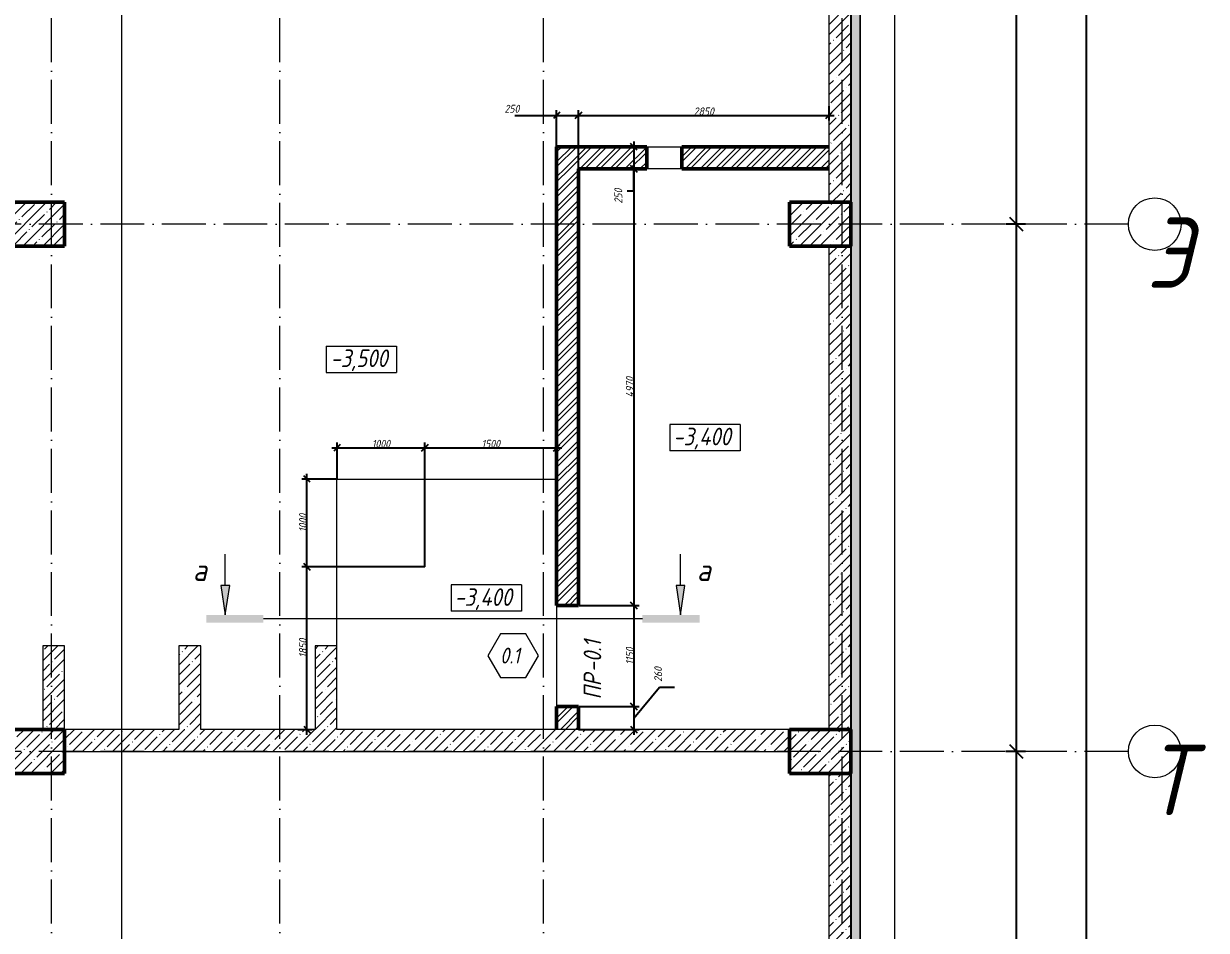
# Model space of a CAD drawing. Header units: millimetres. Extents: x -356862 to 418287, y 0 to 839748.
# Drawn here: x -336618 to -323156, y 489461 to 499779 of the extents above; entities that cross this region are included whole.
import ezdxf

# ---------------------------------------------------------------- set-up
doc = ezdxf.new("R2010")
doc.units = ezdxf.units.MM
doc.linetypes.add('200_ШТРИХ_ш1п0_6_', pattern=[160, 100, -60])
doc.linetypes.add('50_200_ШТРИХ_1Т_ш5_п1_п1_', pattern=[700, 500, -100, 0, -100])
for name, color, linetype, lineweight in [('A-____-____-DIMS', 7, 'Continuous', 9), ('A-____-NOTE-TEXT', 7, 'Continuous', 9), ('A-____-NOTE-TEXT-1', 7, 'Continuous', 5), ('A-DOOR-____-IDEN', 7, 'Continuous', 9), ('A-FLOR-____-OTLN', 7, 'Continuous', 9), ('A-GENM-____-IDEN', 7, 'Continuous', 9), ('A-WALL-____-MCUT', 7, 'Continuous', 13), ('A-WALL-____-MCUT-1', 7, 'Continuous', 9), ('A-WALL-____-MCUT-2', 7, 'Continuous', 50), ('A-WALL-____-MCUT-3', 7, 'Continuous', 9), ('A-WALL-____-PATT-1', 7, 'Continuous', 9), ('G-____-____-DIMS', 7, 'Continuous', 9), ('S-COLS-____-MCUT', 7, 'Continuous', 50), ('S-COLS-____-OTLN', 7, 'Continuous', 9), ('S-GRID-____-IDEN', 7, 'Continuous', 9), ('S-GRID-____-OTLN-1', 7, '50_200_ШТРИХ_1Т_ш5_п1_п1_', 9)]:
    doc.layers.add(name, color=color, linetype=linetype, lineweight=lineweight)
for name, color, linetype, lineweight, true_color in [('A-DETL-GENF-OTLN-4', 9, '200_ШТРИХ_ш1п0_6_', 9, 0x808080), ('A-DETL-GENF-OTLN-5', 7, 'Continuous', 5, 0xc0c0c0), ('A-WALL-____-OTLN-1', 7, 'Continuous', 9, 0x800000), ('A-WALL-____-PATT-2', 7, 'Continuous', 9, 0x787878), ('G-____-____-SYMB-1', 9, 'Continuous', 9, 0x808080)]:
    doc.layers.add(name, color=color, linetype=linetype, lineweight=lineweight, true_color=true_color)
doc.styles.add('ISOCPEUR_I', font='isocpeui.ttf', dxfattribs={"width": 0.9, "height": 2.5})
doc.styles.add('ISOCPEUR_I_2', font='isocpeui.ttf', dxfattribs={"width": 0.85, "height": 2.3})
doc.styles.add('ISOCPEUR_I_6', font='isocpeui.ttf', dxfattribs={"width": 0.85, "height": 3.5})
doc.styles.add('ISOCPEUR_I_7', font='isocpeui.ttf', dxfattribs={"width": 0.9, "height": 90})
doc.dimstyles.new('ISO-1_8_0_9К_СРЕДНИЙ_Кладочные', dxfattribs={"dimscale": 304.8, "dimtxt": 89.638306, "dimasz": 0.246063, "dimexe": 0.19685, "dimexo": 0, "dimgap": 0, "dimtad": 1, "dimdec": 3, "dimrnd": 0.001, "dimdsep": 46, "dimtxsty": 'ISOCPEUR_I_7', "dimblk1": 'OBLIQUE', "dimblk2": 'OBLIQUE', "dimsah": 1, "dimcen": 0.09, "dimdle": 0.19685, "dimazin": 0, "dimtfac": 1, "dimtdec": 4, "dimtix": 1, "dimtmove": 2, "dimatfit": 3, "dimfxl": 1, "dimtvp": 1, "dimtolj": 1, "dimtzin": 0, "dimarcsym": 2})
doc.dimstyles.new('ISO-1_8_0_9К_СРЕДНИЙ_Кладочные_2', dxfattribs={"dimscale": 304.8, "dimtxt": 89.638306, "dimasz": 0.246063, "dimexe": 0.19685, "dimexo": 0, "dimgap": 0, "dimtad": 1, "dimdec": 3, "dimrnd": 0.001, "dimdsep": 46, "dimtxsty": 'ISOCPEUR_I_7', "dimblk1": 'OBLIQUE', "dimblk2": 'OBLIQUE', "dimsah": 1, "dimcen": 0.09, "dimdle": 0.19685, "dimazin": 0, "dimtfac": 1, "dimtdec": 4, "dimtix": 1, "dimtmove": 1, "dimatfit": 3, "dimfxl": 1, "dimtvp": 1, "dimtolj": 1, "dimtzin": 0, "dimarcsym": 2})
doc.dimstyles.new('ISO-2_5_0_9К_БОЛЬШОЙ_ОСИ', dxfattribs={"dimscale": 304.8, "dimtxt": 248.995294, "dimasz": 0.492126, "dimexe": 0.393701, "dimexo": 0, "dimgap": 0, "dimtad": 1, "dimdec": 0, "dimzin": 0, "dimdsep": 46, "dimtxsty": 'ISOCPEUR_I', "dimblk1": 'OBLIQUE', "dimblk2": 'OBLIQUE', "dimsah": 1, "dimcen": 0.09, "dimdle": 0.393701, "dimazin": 0, "dimtfac": 1, "dimtdec": 4, "dimtix": 1, "dimtmove": 0, "dimatfit": 3, "dimfxl": 1, "dimtvp": 1, "dimtolj": 1, "dimtzin": 0, "dimarcsym": 2})
pattern_1 = [(45, (-350751.34, 459015.94), (-114.04925, 114.04925), []), (45, (-350637.3, 459015.94), (-114.04925, 114.04925), [201.612, -40.322, 3.353, -36.97])]
pattern_2 = [(45, (-350751.34, 459015.94), (-85.5366, 85.5366), []), (45, (-350694.32, 459015.94), (-85.5366, 85.5366), [])]

# ---------------------------------------------------------------- blocks, each defined once
blk = doc.blocks.new('BSC_Колонна _Прямоугольная - 500х700-25976089-АР1_Кладочный план подвала в осях 1-64_А-ГГ')
at = {"layer": 'S-COLS-____-OTLN'}
h = blk.add_hatch(dxfattribs=at)
h.set_pattern_fill('FP_7', color=256, style=0, pattern_type=2)
h.set_pattern_definition([(315, (-32481.04, 23200), (114.04925, 114.04925), []), (315, (-32481.04, 23085.95), (114.04925, 114.04925), [201.613, -40.323, 3.353, -36.97])])
h.paths.add_polyline_path([(-250, 350), (-250, -350), (250, -350), (250, 350)], flags=0)
at = {"layer": 'S-COLS-____-MCUT'}
for p, q in [((250, 350), (-250, 350)), ((-250, 350), (-250, -350)), ((250, -350), (250, 350)), ((-250, -350), (250, -350))]:
    blk.add_line(p, q, dxfattribs=at)
blk = doc.blocks.new('BSC_Колонна _Прямоугольная - 500х700-V2-АР1_Кладочный план подвала в осях 1-64_А-ГГ')
at = {"layer": 'S-COLS-____-OTLN'}
h = blk.add_hatch(dxfattribs=at)
h.set_pattern_fill('FP_9', color=256, style=0, pattern_type=2)
h.set_pattern_definition([(315, (-38481.04, 23200), (114.04925, 114.04925), []), (315, (-38481.04, 23085.95), (114.04925, 114.04925), [201.613, -40.323, 3.353, -36.97])])
h.paths.add_polyline_path([(-250, 350), (-250, -350), (250, -350), (250, 350)], flags=0)
at = {"layer": 'S-COLS-____-MCUT'}
for p, q in [((250, 350), (-250, 350)), ((-250, 350), (-250, -350)), ((250, -350), (250, 350)), ((-250, -350), (250, -350))]:
    blk.add_line(p, q, dxfattribs=at)
blk = doc.blocks.new('BSC_Колонна _Прямоугольная - 500х700-V3-АР1_Кладочный план подвала в осях 1-64_А-ГГ')
at = {"layer": 'S-COLS-____-OTLN'}
h = blk.add_hatch(dxfattribs=at)
h.set_pattern_fill('FP_10', color=256, style=0, pattern_type=2)
h.set_pattern_definition([(315, (-32481.04, 14250), (114.04925, 114.04925), []), (315, (-32481.04, 14135.95), (114.04925, 114.04925), [201.613, -40.323, 3.353, -36.97])])
h.paths.add_polyline_path([(-250, 350), (-250, -350), (250, -350), (250, 350)], flags=0)
at = {"layer": 'S-COLS-____-MCUT'}
for p, q in [((250, 350), (-250, 350)), ((-250, 350), (-250, -350)), ((250, -350), (250, 350)), ((-250, -350), (250, -350))]:
    blk.add_line(p, q, dxfattribs=at)
blk = doc.blocks.new('BSC_Колонна _Прямоугольная - 500х700-V118-АР1_Кладочный план подвала в осях 1-64_А-ГГ')
at = {"layer": 'S-COLS-____-OTLN'}
h = blk.add_hatch(dxfattribs=at)
h.set_pattern_fill('FP_133', color=256, style=0, pattern_type=2)
h.set_pattern_definition([(315, (-38481.04, 14250), (114.04925, 114.04925), []), (315, (-38481.04, 14135.95), (114.04925, 114.04925), [201.613, -40.323, 3.353, -36.97])])
h.paths.add_polyline_path([(-250, 125), (-250, -350), (250, -350), (250, 350), (-250, 350)], flags=0)
at = {"layer": 'S-COLS-____-MCUT'}
for p, q in [((250, 350), (-250, 350)), ((-250, 350), (-250, -350)), ((250, -350), (250, 350)), ((-250, -350), (250, -350))]:
    blk.add_line(p, q, dxfattribs=at)
blk = doc.blocks.new('DET_L_Имитация разреза_ISO2-5 - Низ-27490005-АР1_Кладочный план подвала в осях 1-64_А-ГГ')
at = {"layer": 'A-DETL-GENF-OTLN-5'}
blk.add_line((143, 0), (4457, 0), dxfattribs=at)
blk = doc.blocks.new('Ось сетки - Круг_Ø6_00__ISO-2_5_0_9K_-25732049-АР1_Кладочный план подвала в осях 1-64_А-ГГ')
at = {"layer": 'S-GRID-____-IDEN'}
blk.add_circle((0, 0), 3, dxfattribs=at)
blk = doc.blocks.new('_Oblique')
at = {"color": 0, "linetype": 'ByBlock', "lineweight": -2}
blk.add_line((-0.5, -0.5), (0.5, 0.5), dxfattribs=at)
blk = doc.blocks.new('*D8144')
at = {"layer": 'A-____-____-DIMS', "color": 0, "lineweight": -2, "transparency": 16777216}
for p, q in [((-325319, 503117), (-325319, 497377)), ((-325213, 502997), (-325439, 502997)), ((-325213, 497497), (-325439, 497497))]:
    blk.add_line(p, q, dxfattribs=at)
at = {"layer": 'Defpoints', "color": 0, "transparency": 16777216}
for p in [(-325213, 502997), (-325319, 497497), (-325213, 497497)]:
    blk.add_point(p, dxfattribs=at)
at = {"layer": 'A-____-____-DIMS', "color": 0, "lineweight": -2, "transparency": 16777216, "xscale": 150, "yscale": 150, "zscale": 150}
for p, rotation in [((-325319, 502997), 90), ((-325319, 497497), 270)]:
    blk.add_blockref('_Oblique', p, dxfattribs=dict(at, rotation=rotation))
at = {"layer": 'A-____-____-DIMS', "color": 0, "transparency": 16777216, "insert": (-325320, 500247), "char_height": 2.5, "width": 758.48, "attachment_point": 5, "rotation": 90, "style": 'ISOCPEUR_I'}
blk.add_mtext('\\A1;5500', dxfattribs=at)
blk = doc.blocks.new('*D8145')
at = {"layer": 'A-____-____-DIMS', "color": 0, "lineweight": -2, "transparency": 16777216}
for p, q in [((-325319, 497617), (-325319, 491377)), ((-325213, 497497), (-325439, 497497)), ((-325213, 491497), (-325439, 491497))]:
    blk.add_line(p, q, dxfattribs=at)
at = {"layer": 'Defpoints', "color": 0, "transparency": 16777216}
for p in [(-325213, 497497), (-325319, 491497), (-325213, 491497)]:
    blk.add_point(p, dxfattribs=at)
at = {"layer": 'A-____-____-DIMS', "color": 0, "lineweight": -2, "transparency": 16777216, "xscale": 150, "yscale": 150, "zscale": 150}
for p, rotation in [((-325319, 497497), 90), ((-325319, 491497), 270)]:
    blk.add_blockref('_Oblique', p, dxfattribs=dict(at, rotation=rotation))
at = {"layer": 'A-____-____-DIMS', "color": 0, "transparency": 16777216, "insert": (-325320, 494497), "char_height": 2.5, "width": 758.48, "attachment_point": 5, "rotation": 90, "style": 'ISOCPEUR_I'}
blk.add_mtext('\\A1;6000', dxfattribs=at)
blk = doc.blocks.new('*D8146')
at = {"layer": 'A-____-____-DIMS', "color": 0, "lineweight": -2, "transparency": 16777216}
for p, q in [((-325319, 491617), (-325319, 485377)), ((-325213, 491497), (-325439, 491497)), ((-325213, 485497), (-325439, 485497))]:
    blk.add_line(p, q, dxfattribs=at)
at = {"layer": 'Defpoints', "color": 0, "transparency": 16777216}
for p in [(-325213, 491497), (-325319, 485497), (-325213, 485497)]:
    blk.add_point(p, dxfattribs=at)
at = {"layer": 'A-____-____-DIMS', "color": 0, "lineweight": -2, "transparency": 16777216, "xscale": 150, "yscale": 150, "zscale": 150}
for p, rotation in [((-325319, 491497), 90), ((-325319, 485497), 270)]:
    blk.add_blockref('_Oblique', p, dxfattribs=dict(at, rotation=rotation))
at = {"layer": 'A-____-____-DIMS', "color": 0, "transparency": 16777216, "insert": (-325320, 488497), "char_height": 2.5, "width": 758.48, "attachment_point": 5, "rotation": 90, "style": 'ISOCPEUR_I'}
blk.add_mtext('\\A1;6000', dxfattribs=at)
blk = doc.blocks.new('*D8150')
at = {"layer": 'A-____-____-DIMS', "color": 0, "lineweight": -2, "transparency": 16777216}
for p, q in [((-324519, 473077), (-324519, 506767)), ((-324625, 506647), (-324399, 506647)), ((-324625, 473197), (-324399, 473197))]:
    blk.add_line(p, q, dxfattribs=at)
at = {"layer": 'Defpoints', "color": 0, "transparency": 16777216}
for p in [(-324625, 506647), (-324519, 506647), (-324625, 473197)]:
    blk.add_point(p, dxfattribs=at)
at = {"layer": 'A-____-____-DIMS', "color": 0, "lineweight": -2, "transparency": 16777216, "xscale": 150, "yscale": 150, "zscale": 150}
for p, rotation in [((-324519, 506647), 90), ((-324519, 473197), 270)]:
    blk.add_blockref('_Oblique', p, dxfattribs=dict(at, rotation=rotation))
at = {"layer": 'A-____-____-DIMS', "color": 0, "transparency": 16777216, "insert": (-324520, 489922), "char_height": 2.5, "width": 971.08, "attachment_point": 5, "rotation": 90, "style": 'ISOCPEUR_I'}
blk.add_mtext('\\A1;33450', dxfattribs=at)
blk = doc.blocks.new('Высотные отметки - 9_5х3_5_h_-17668430-АР1_Кладочный план подвала в осях 1-64_А-ГГ')
at = {"layer": 'G-____-____-DIMS'}
for p, q in [((-4, 3), (-4, 0)), ((4, 3), (-4, 3)), ((4, 3), (4, 0)), ((4, 0), (-4, 0))]:
    blk.add_line(p, q, dxfattribs=at)
blk = doc.blocks.new('*D8230')
at = {"layer": 'A-____-____-DIMS', "color": 0, "lineweight": -2, "transparency": 16777216}
for p, q in [((-333051, 494597), (-333051, 495013)), ((-332051, 493597), (-332051, 495013)), ((-333111, 494953), (-331991, 494953))]:
    blk.add_line(p, q, dxfattribs=at)
at = {"layer": 'Defpoints', "color": 0, "transparency": 16777216}
for p in [(-332051, 494953), (-333051, 494597), (-332051, 493597)]:
    blk.add_point(p, dxfattribs=at)
at = {"layer": 'A-____-____-DIMS', "color": 0, "lineweight": -2, "transparency": 16777216, "xscale": 75, "yscale": 75, "zscale": 75, "rotation": 180}
blk.add_blockref('_Oblique', (-333051, 494953), dxfattribs=at)
at = {"layer": 'A-____-____-DIMS', "color": 0, "lineweight": -2, "transparency": 16777216, "xscale": 75, "yscale": 75, "zscale": 75}
blk.add_blockref('_Oblique', (-332051, 494953), dxfattribs=at)
at = {"layer": 'A-____-____-DIMS', "color": 0, "transparency": 16777216, "insert": (-332551, 494998), "char_height": 90, "width": 504.73, "attachment_point": 5, "style": 'ISOCPEUR_I_7'}
blk.add_mtext('\\A1;1000', dxfattribs=at)
blk = doc.blocks.new('*D8231')
at = {"layer": 'A-____-____-DIMS', "color": 0, "lineweight": -2, "transparency": 16777216}
for p, q in [((-332051, 493597), (-332051, 495013)), ((-330551, 495059), (-330551, 494893)), ((-332111, 494953), (-330491, 494953))]:
    blk.add_line(p, q, dxfattribs=at)
at = {"layer": 'Defpoints', "color": 0, "transparency": 16777216}
for p in [(-330551, 495059), (-330551, 494953), (-332051, 493597)]:
    blk.add_point(p, dxfattribs=at)
at = {"layer": 'A-____-____-DIMS', "color": 0, "lineweight": -2, "transparency": 16777216, "xscale": 75, "yscale": 75, "zscale": 75, "rotation": 180}
blk.add_blockref('_Oblique', (-332051, 494953), dxfattribs=at)
at = {"layer": 'A-____-____-DIMS', "color": 0, "lineweight": -2, "transparency": 16777216, "xscale": 75, "yscale": 75, "zscale": 75}
blk.add_blockref('_Oblique', (-330551, 494953), dxfattribs=at)
at = {"layer": 'A-____-____-DIMS', "color": 0, "transparency": 16777216, "insert": (-331301, 494998), "char_height": 90, "width": 504.73, "attachment_point": 5, "style": 'ISOCPEUR_I_7'}
blk.add_mtext('\\A1;1500', dxfattribs=at)
blk = doc.blocks.new('*D8232')
at = {"layer": 'A-____-____-DIMS', "color": 0, "lineweight": -2, "transparency": 16777216}
for p, q in [((-332051, 493597), (-333453, 493597)), ((-333393, 491687), (-333393, 493657)), ((-333499, 491747), (-333333, 491747))]:
    blk.add_line(p, q, dxfattribs=at)
at = {"layer": 'Defpoints', "color": 0, "transparency": 16777216}
for p in [(-333393, 493597), (-332051, 493597), (-333499, 491747)]:
    blk.add_point(p, dxfattribs=at)
at = {"layer": 'A-____-____-DIMS', "color": 0, "lineweight": -2, "transparency": 16777216, "xscale": 75, "yscale": 75, "zscale": 75}
for p, rotation in [((-333393, 493597), 90), ((-333393, 491747), 270)]:
    blk.add_blockref('_Oblique', p, dxfattribs=dict(at, rotation=rotation))
at = {"layer": 'A-____-____-DIMS', "color": 0, "transparency": 16777216, "insert": (-333438, 492672), "char_height": 90, "width": 504.73, "attachment_point": 5, "rotation": 90, "style": 'ISOCPEUR_I_7'}
blk.add_mtext('\\A1;1850', dxfattribs=at)
blk = doc.blocks.new('*D8233')
at = {"layer": 'A-____-____-DIMS', "color": 0, "lineweight": -2, "transparency": 16777216}
for p, q in [((-333393, 493537), (-333393, 494657)), ((-333051, 494597), (-333453, 494597)), ((-332051, 493597), (-333453, 493597))]:
    blk.add_line(p, q, dxfattribs=at)
at = {"layer": 'Defpoints', "color": 0, "transparency": 16777216}
for p in [(-333393, 494597), (-333051, 494597), (-332051, 493597)]:
    blk.add_point(p, dxfattribs=at)
at = {"layer": 'A-____-____-DIMS', "color": 0, "lineweight": -2, "transparency": 16777216, "xscale": 75, "yscale": 75, "zscale": 75}
for p, rotation in [((-333393, 494597), 90), ((-333393, 493597), 270)]:
    blk.add_blockref('_Oblique', p, dxfattribs=dict(at, rotation=rotation))
at = {"layer": 'A-____-____-DIMS', "color": 0, "transparency": 16777216, "insert": (-333438, 494097), "char_height": 90, "width": 504.73, "attachment_point": 5, "rotation": 90, "style": 'ISOCPEUR_I_7'}
blk.add_mtext('\\A1;1000', dxfattribs=at)
blk = doc.blocks.new('Марка проема - марка проема-27336095-АР1_Кладочный план подвала в осях 1-64_А-ГГ')
at = {"layer": 'A-DOOR-____-IDEN'}
for p, q in [((-1.44, 0.16), (-2.88, -2.33)), ((1.44, 0.16), (-1.44, 0.16)), ((2.88, -2.33), (1.44, 0.16)), ((-2.88, -2.33), (-1.44, -4.82)), ((1.44, -4.82), (2.88, -2.33)), ((-1.44, -4.82), (1.44, -4.82))]:
    blk.add_line(p, q, dxfattribs=at)
blk = doc.blocks.new('*D8204')
at = {"layer": 'A-____-____-DIMS', "color": 0, "lineweight": -2, "transparency": 16777216}
for p, q in [((-330551, 498377), (-330551, 498795)), ((-330301, 498127), (-330301, 498795)), ((-331026, 498735), (-330551, 498735)), ((-330611, 498735), (-330241, 498735))]:
    blk.add_line(p, q, dxfattribs=at)
at = {"layer": 'Defpoints', "color": 0, "transparency": 16777216}
for p in [(-330301, 498735), (-330551, 498377), (-330301, 498127)]:
    blk.add_point(p, dxfattribs=at)
at = {"layer": 'A-____-____-DIMS', "color": 0, "lineweight": -2, "transparency": 16777216, "xscale": 75, "yscale": 75, "zscale": 75, "rotation": 180}
blk.add_blockref('_Oblique', (-330551, 498735), dxfattribs=at)
at = {"layer": 'A-____-____-DIMS', "color": 0, "lineweight": -2, "transparency": 16777216, "xscale": 75, "yscale": 75, "zscale": 75}
blk.add_blockref('_Oblique', (-330301, 498735), dxfattribs=at)
at = {"layer": 'A-____-____-DIMS', "color": 0, "transparency": 16777216, "insert": (-331145, 498855), "char_height": 90, "width": 409.58, "attachment_point": 1, "line_spacing_factor": 1.149209, "style": 'ISOCPEUR_I_7'}
blk.add_mtext('\\A1;250', dxfattribs=at)
blk = doc.blocks.new('*D8205')
at = {"layer": 'A-____-____-DIMS', "color": 0, "lineweight": -2, "transparency": 16777216}
for p, q in [((-330301, 498127), (-330301, 498795)), ((-327451, 498841), (-327451, 498675)), ((-330361, 498735), (-327391, 498735))]:
    blk.add_line(p, q, dxfattribs=at)
at = {"layer": 'Defpoints', "color": 0, "transparency": 16777216}
for p in [(-327451, 498841), (-327451, 498735), (-330301, 498127)]:
    blk.add_point(p, dxfattribs=at)
at = {"layer": 'A-____-____-DIMS', "color": 0, "lineweight": -2, "transparency": 16777216, "xscale": 75, "yscale": 75, "zscale": 75, "rotation": 180}
blk.add_blockref('_Oblique', (-330301, 498735), dxfattribs=at)
at = {"layer": 'A-____-____-DIMS', "color": 0, "lineweight": -2, "transparency": 16777216, "xscale": 75, "yscale": 75, "zscale": 75}
blk.add_blockref('_Oblique', (-327451, 498735), dxfattribs=at)
at = {"layer": 'A-____-____-DIMS', "color": 0, "transparency": 16777216, "insert": (-328876, 498780), "char_height": 90, "width": 546.1, "attachment_point": 5, "style": 'ISOCPEUR_I_7'}
blk.add_mtext('\\A1;2850', dxfattribs=at)
blk = doc.blocks.new('*D8206')
at = {"layer": 'A-____-____-DIMS', "color": 0, "lineweight": -2, "transparency": 16777216}
for p, q in [((-329673, 498437), (-329673, 498067)), ((-329566, 498377), (-329733, 498377)), ((-329566, 498127), (-329733, 498127)), ((-329673, 497877), (-329673, 498127)), ((-329748, 497877), (-329673, 497877))]:
    blk.add_line(p, q, dxfattribs=at)
at = {"layer": 'Defpoints', "color": 0, "transparency": 16777216}
for p in [(-329566, 498377), (-329673, 498127), (-329566, 498127)]:
    blk.add_point(p, dxfattribs=at)
at = {"layer": 'A-____-____-DIMS', "color": 0, "lineweight": -2, "transparency": 16777216, "xscale": 75, "yscale": 75, "zscale": 75}
for p, rotation in [((-329673, 498377), 90), ((-329673, 498127), 270)]:
    blk.add_blockref('_Oblique', p, dxfattribs=dict(at, rotation=rotation))
at = {"layer": 'A-____-____-DIMS', "color": 0, "transparency": 16777216, "insert": (-329894, 497732), "char_height": 90, "width": 409.58, "attachment_point": 1, "rotation": 90, "line_spacing_factor": 1.149209, "style": 'ISOCPEUR_I_7'}
blk.add_mtext('\\A1;250', dxfattribs=at)
blk = doc.blocks.new('*D8207')
at = {"layer": 'A-____-____-DIMS', "color": 0, "lineweight": -2, "transparency": 16777216}
for p, q in [((-329566, 498127), (-329733, 498127)), ((-329673, 498187), (-329673, 493097)), ((-330293, 493157), (-329613, 493157))]:
    blk.add_line(p, q, dxfattribs=at)
at = {"layer": 'Defpoints', "color": 0, "transparency": 16777216}
for p in [(-329566, 498127), (-330293, 493157), (-329673, 493157)]:
    blk.add_point(p, dxfattribs=at)
at = {"layer": 'A-____-____-DIMS', "color": 0, "lineweight": -2, "transparency": 16777216, "xscale": 75, "yscale": 75, "zscale": 75}
for p, rotation in [((-329673, 498127), 90), ((-329673, 493157), 270)]:
    blk.add_blockref('_Oblique', p, dxfattribs=dict(at, rotation=rotation))
at = {"layer": 'A-____-____-DIMS', "color": 0, "transparency": 16777216, "insert": (-329718, 495642), "char_height": 90, "width": 562.65, "attachment_point": 5, "rotation": 90, "style": 'ISOCPEUR_I_7'}
blk.add_mtext('\\A1;4970', dxfattribs=at)
blk = doc.blocks.new('*D8208')
at = {"layer": 'A-____-____-DIMS', "color": 0, "lineweight": -2, "transparency": 16777216}
for p, q in [((-330293, 493157), (-329613, 493157)), ((-329673, 493217), (-329673, 491947)), ((-330295, 492007), (-329613, 492007))]:
    blk.add_line(p, q, dxfattribs=at)
at = {"layer": 'Defpoints', "color": 0, "transparency": 16777216}
for p in [(-330293, 493157), (-330295, 492007), (-329673, 492007)]:
    blk.add_point(p, dxfattribs=at)
at = {"layer": 'A-____-____-DIMS', "color": 0, "lineweight": -2, "transparency": 16777216, "xscale": 75, "yscale": 75, "zscale": 75}
for p, rotation in [((-329673, 493157), 90), ((-329673, 492007), 270)]:
    blk.add_blockref('_Oblique', p, dxfattribs=dict(at, rotation=rotation))
at = {"layer": 'A-____-____-DIMS', "color": 0, "transparency": 16777216, "insert": (-329718, 492582), "char_height": 90, "width": 463.36, "attachment_point": 5, "rotation": 90, "style": 'ISOCPEUR_I_7'}
blk.add_mtext('\\A1;1150', dxfattribs=at)
blk = doc.blocks.new('*D8209')
at = {"layer": 'A-____-____-DIMS', "color": 0, "lineweight": -2, "transparency": 16777216}
for p, q in [((-329673, 491877), (-329380, 492228)), ((-329380, 492228), (-329208, 492228)), ((-329673, 492067), (-329673, 491687)), ((-330295, 492007), (-329613, 492007)), ((-330301, 491747), (-329613, 491747))]:
    blk.add_line(p, q, dxfattribs=at)
at = {"layer": 'Defpoints', "color": 0, "transparency": 16777216}
for p in [(-330295, 492007), (-330301, 491747), (-329673, 491747)]:
    blk.add_point(p, dxfattribs=at)
at = {"layer": 'A-____-____-DIMS', "color": 0, "lineweight": -2, "transparency": 16777216, "xscale": 75, "yscale": 75, "zscale": 75}
for p, rotation in [((-329673, 492007), 90), ((-329673, 491747), 270)]:
    blk.add_blockref('_Oblique', p, dxfattribs=dict(at, rotation=rotation))
at = {"layer": 'A-____-____-DIMS', "color": 0, "transparency": 16777216, "insert": (-329440, 492288), "char_height": 90, "width": 409.58, "attachment_point": 1, "rotation": 90, "line_spacing_factor": 1.149209, "style": 'ISOCPEUR_I_7'}
blk.add_mtext('\\A1;260', dxfattribs=at)

msp = doc.modelspace()

# ---------------------------------------------------------------- hatches: boundary and pattern name
at = {"layer": 'A-____-NOTE-TEXT-1'}
for points in [[(-334322.4015, 493050.3512), (-334272.4015, 493383.9927), (-334372.4015, 493383.9927)], [(-329140.285, 493050.3512), (-329090.285, 493383.9927), (-329190.285, 493383.9927)], [(-334372.4015, 492963.6147), (-333888.2496, 492963.6147), (-333888.2496, 493050.3512), (-334538.2496, 493050.3512), (-334538.2496, 492963.6147)], [(-329190.285, 492963.6147), (-328924.4369, 492963.6147), (-328924.4369, 493050.3512), (-329574.4369, 493050.3512), (-329574.4369, 492963.6147), (-329556.6723, 492963.6147)]]:
    msp.add_hatch(color=256, dxfattribs=at).paths.add_polyline_path(points, flags=0)
at = {"layer": 'A-WALL-____-PATT-1'}
h = msp.add_hatch(dxfattribs=at)
h.set_pattern_fill('FP_91', color=256, style=0, pattern_type=2)
h.set_pattern_definition([(0, (-350751.34, 459015.94), (120.968, 69.841), [80.645, -161.29]), (120, (-350751.34, 459015.94), (-120.96808, 69.84086), [80.645, -161.29]), (60, (-350751.34, 459015.94), (-8e-05, 139.68186), [0, -161.29, 80.645, 0])])
h.paths.add_polyline_path([(-327199.3432, 468598.983), (-327099.3432, 468598.983), (-327099.3432, 506848.983), (-327199.3432, 506848.983), (-327199.3432, 468606.983), (-327201.3432, 468606.983), (-327201.3432, 468598.983)], flags=0)
h = msp.add_hatch(dxfattribs=at)
h.set_pattern_fill('FP_1', color=256, style=0, pattern_type=2)
h.set_pattern_definition(pattern_1)
h.paths.add_polyline_path([(-327201.3432, 497746.983), (-327201.3432, 502596.983), (-327451.3432, 502596.983), (-327451.3432, 497746.983)], flags=0)
h = msp.add_hatch(dxfattribs=at)
h.set_pattern_fill('FP_1', color=256, style=0, pattern_type=2)
h.set_pattern_definition(pattern_1)
h.paths.add_polyline_path([(-327201.3432, 491746.983), (-327201.3432, 497246.983), (-327451.3432, 497246.983), (-327451.3432, 491746.983)], flags=0)
h = msp.add_hatch(dxfattribs=at)
h.set_pattern_fill('FP_1', color=256, style=0, pattern_type=2)
h.set_pattern_definition(pattern_1)
h.paths.add_polyline_path([(-336151.3432, 491746.983), (-336151.3432, 492696.983), (-336401.3432, 492696.983), (-336401.3432, 491746.983)], flags=0)
h = msp.add_hatch(dxfattribs=at)
h.set_pattern_fill('FP_1', color=256, style=0, pattern_type=2)
h.set_pattern_definition(pattern_1)
h.paths.add_polyline_path([(-334601.3432, 491746.983), (-334601.3432, 492696.983), (-334851.3432, 492696.983), (-334851.3432, 491746.983)], flags=0)
h = msp.add_hatch(dxfattribs=at)
h.set_pattern_fill('FP_1', color=256, style=0, pattern_type=2)
h.set_pattern_definition(pattern_1)
h.paths.add_polyline_path([(-333051.3432, 491746.983), (-333051.3432, 492696.983), (-333301.3432, 492696.983), (-333301.3432, 491746.983)], flags=0)
h = msp.add_hatch(dxfattribs=at)
h.set_pattern_fill('FP_1', color=256, style=0, pattern_type=2)
h.set_pattern_definition(pattern_1)
h.paths.add_polyline_path([(-327901.3432, 491496.983), (-327901.3432, 491746.983), (-336151.3432, 491746.983), (-336151.3432, 491496.983), (-329556.6723, 491496.983)], flags=0)
h = msp.add_hatch(dxfattribs=at)
h.set_pattern_fill('FP_1', color=256, style=0, pattern_type=2)
h.set_pattern_definition(pattern_1)
h.paths.add_polyline_path([(-327201.3432, 485746.983), (-327201.3432, 491246.983), (-327451.3432, 491246.983), (-327451.3432, 485746.983)], flags=0)
at = {"layer": 'A-WALL-____-PATT-2'}
h = msp.add_hatch(dxfattribs=at)
h.set_pattern_fill('FP_5', color=256, style=0, pattern_type=2)
h.set_pattern_definition(pattern_2)
h.paths.add_polyline_path([(-329526.3432, 498126.983), (-329526.3432, 498376.983), (-330551.3432, 498376.983), (-330551.3432, 498126.983), (-329556.6723, 498126.983)], flags=0)
h.paths.add_polyline_path([(-329126.3432, 498126.983), (-327451.3432, 498126.983), (-327451.3432, 498376.983), (-329126.3432, 498376.983)], flags=0)
h = msp.add_hatch(dxfattribs=at)
h.set_pattern_fill('FP_5', color=256, style=0, pattern_type=2)
h.set_pattern_definition(pattern_2)
h.paths.add_polyline_path([(-330551.3432, 491746.983), (-330301.3432, 491746.983), (-330301.3432, 492006.983), (-330551.3432, 492006.983)], flags=0)
h.paths.add_polyline_path([(-330301.3432, 493156.983), (-330301.3432, 498126.983), (-330551.3432, 498126.983), (-330551.3432, 493156.983)], flags=0)

# ---------------------------------------------------------------- linework, layer by layer
at = {"layer": 'A-____-NOTE-TEXT'}
for p, q in [((-334322.4015, 493383.9927), (-334322.4015, 493740.2427)), ((-329140.285, 493383.9927), (-329140.285, 493740.2427)), ((-334272.4015, 493383.9927), (-334372.4015, 493383.9927)), ((-334372.4015, 493383.9927), (-334322.4015, 493050.3512)), ((-334322.4015, 493050.3512), (-334272.4015, 493383.9927)), ((-329190.285, 493383.9927), (-329140.285, 493050.3512)), ((-329090.285, 493383.9927), (-329190.285, 493383.9927)), ((-329140.285, 493050.3512), (-329090.285, 493383.9927))]:
    msp.add_line(p, q, dxfattribs=at)
at = {"layer": 'A-FLOR-____-OTLN'}
for p, q in [((-326701.3432, 468606.9215), (-326701.3432, 504368.6147)), ((-333051.3432, 492696.983), (-333051.3432, 494596.983)), ((-333051.3432, 494596.983), (-330551.3432, 494596.983)), ((-330551.3432, 493156.983), (-330551.3432, 492006.983)), ((-330551.3432, 493156.983), (-330551.3432, 492006.983))]:
    msp.add_line(p, q, dxfattribs=at)
at = {"layer": 'A-WALL-____-MCUT'}
for p, q in [((-327099.3432, 506848.983), (-327099.3432, 468598.983)), ((-327091.3432, 468606.983), (-327091.3432, 506856.983))]:
    msp.add_line(p, q, dxfattribs=at)
at = {"layer": 'A-WALL-____-MCUT-1'}
for p, q in [((-327451.3432, 502596.983), (-327451.3432, 497746.983)), ((-327201.3432, 497746.983), (-327201.3432, 502596.983)), ((-327451.3432, 497246.983), (-327451.3432, 491746.983)), ((-327201.3432, 491746.983), (-327201.3432, 497246.983)), ((-336151.3432, 492696.983), (-336401.3432, 492696.983)), ((-336401.3432, 492696.983), (-336401.3432, 491746.983)), ((-336151.3432, 491746.983), (-336151.3432, 492696.983)), ((-334601.3432, 492696.983), (-334851.3432, 492696.983)), ((-334851.3432, 492696.983), (-334851.3432, 491746.983)), ((-334601.3432, 491746.983), (-334601.3432, 492696.983)), ((-333051.3432, 492696.983), (-333301.3432, 492696.983)), ((-333301.3432, 492696.983), (-333301.3432, 491746.983)), ((-333051.3432, 491746.983), (-333051.3432, 492696.983)), ((-334851.3432, 491746.983), (-336151.3432, 491746.983)), ((-333301.3432, 491746.983), (-334601.3432, 491746.983)), ((-327901.3432, 491746.983), (-333051.3432, 491746.983)), ((-336151.3432, 491496.983), (-327901.3432, 491496.983)), ((-327451.3432, 491246.983), (-327451.3432, 485746.983)), ((-327201.3432, 485746.983), (-327201.3432, 491246.983))]:
    msp.add_line(p, q, dxfattribs=at)
at = {"layer": 'A-WALL-____-MCUT-2'}
for p, q in [((-329526.3432, 498376.983), (-330551.3432, 498376.983)), ((-330551.3432, 498376.983), (-330551.3432, 493156.983)), ((-329526.3432, 498126.983), (-329526.3432, 498376.983)), ((-327451.3432, 498376.983), (-329126.3432, 498376.983)), ((-329126.3432, 498376.983), (-329126.3432, 498126.983)), ((-330301.3432, 498126.983), (-329526.3432, 498126.983)), ((-330301.3432, 493156.983), (-330301.3432, 498126.983)), ((-329126.3432, 498126.983), (-327451.3432, 498126.983)), ((-330551.3432, 493156.983), (-330301.3432, 493156.983)), ((-330301.3432, 492006.983), (-330551.3432, 492006.983)), ((-330551.3432, 492006.983), (-330551.3432, 491746.983)), ((-330301.3432, 491746.983), (-330301.3432, 492006.983))]:
    msp.add_line(p, q, dxfattribs=at)
at = {"layer": 'A-WALL-____-MCUT-3'}
msp.add_line((-327199.3432, 506748.983), (-327199.3432, 468496.983), dxfattribs=at)
at = {"layer": 'A-WALL-____-OTLN-1'}
for p, q in [((-329526.3432, 498376.983), (-329126.3432, 498376.983)), ((-329126.3432, 498126.983), (-329526.3432, 498126.983))]:
    msp.add_line(p, q, dxfattribs=at)
at = {"layer": 'G-____-____-DIMS'}
for p, q in [((-332992.7941, 495809.9721), (-332773.7899, 495809.9721)), ((-328771.4979, 494919.1589), (-328861.5104, 494919.1589))]:
    msp.add_line(p, q, dxfattribs=at)
at = {"layer": 'G-____-____-SYMB-1'}
msp.add_line((-335505.0722, 509168.7729), (-335505.0722, 454093.4023), dxfattribs=at)
at = {"layer": 'S-GRID-____-OTLN-1'}
for p, q in [((-336301.3432, 454533.3346), (-336301.3432, 508896.9006)), ((-333701.3432, 454533.3346), (-333701.3432, 508896.9006)), ((-330701.3432, 454533.3346), (-330701.3432, 508896.9006)), ((-327301.3432, 454533.3346), (-327301.3432, 508896.9006)), ((-324043.6041, 497496.983), (-355420.1134, 497496.983)), ((-324043.6041, 491496.983), (-355420.1134, 491496.983))]:
    msp.add_line(p, q, dxfattribs=at)

# ---------------------------------------------------------------- block references
at = {"layer": 'A-DETL-GENF-OTLN-4', "rotation": 180}
msp.add_blockref('DET_L_Имитация разреза_ISO2-5 - Низ-27490005-АР1_Кладочный план подвала в осях 1-64_А-ГГ', (-329431.3432, 493006.983), dxfattribs=at)
at = {"layer": 'A-DOOR-____-IDEN', "xscale": 99.99999999999993, "yscale": 99.99999999999993, "zscale": 99.99999999999993}
msp.add_blockref('Марка проема - марка проема-27336095-АР1_Кладочный план подвала в осях 1-64_А-ГГ', (-331047.0016, 492818.6518), dxfattribs=at)
at = {"layer": 'G-____-____-DIMS', "extrusion": (0, 0, -1), "xscale": 99.99999999999993, "yscale": 99.99999999999993, "zscale": 99.99999999999993}
msp.add_blockref('Высотные отметки - 9_5х3_5_h_-17668430-АР1_Кладочный план подвала в осях 1-64_А-ГГ', (332773.7899, 495809.9721), dxfattribs=at)
at = {"layer": 'G-____-____-DIMS', "xscale": 99.99999999999993, "yscale": 99.99999999999993, "zscale": 99.99999999999993}
for p in [(-328861.5104, 494919.1589), (-331352.6604, 493091.9793)]:
    msp.add_blockref('Высотные отметки - 9_5х3_5_h_-17668430-АР1_Кладочный план подвала в осях 1-64_А-ГГ', p, dxfattribs=at)
at = {"layer": 'S-COLS-____-OTLN', "rotation": 89.9999999999999}
for name, p in [('BSC_Колонна _Прямоугольная - 500х700-V118-АР1_Кладочный план подвала в осях 1-64_А-ГГ', (-336501.3432, 497496.983)), ('BSC_Колонна _Прямоугольная - 500х700-V2-АР1_Кладочный план подвала в осях 1-64_А-ГГ', (-327551.3432, 497496.983)), ('BSC_Колонна _Прямоугольная - 500х700-V3-АР1_Кладочный план подвала в осях 1-64_А-ГГ', (-336501.3432, 491496.983)), ('BSC_Колонна _Прямоугольная - 500х700-25976089-АР1_Кладочный план подвала в осях 1-64_А-ГГ', (-327551.3432, 491496.983))]:
    msp.add_blockref(name, p, dxfattribs=at)
at = {"layer": 'S-GRID-____-IDEN', "xscale": 99.99999999999993, "yscale": 99.99999999999993, "zscale": 99.99999999999993}
for p, rotation in [((-323743.6041, 497496.983), 89.99999999999982), ((-323743.6041, 491496.983), 89.9999999999998)]:
    msp.add_blockref('Ось сетки - Круг_Ø6_00__ISO-2_5_0_9K_-25732049-АР1_Кладочный план подвала в осях 1-64_А-ГГ', p, dxfattribs=dict(at, rotation=rotation))

# ---------------------------------------------------------------- texts
at = {"layer": 'A-____-NOTE-TEXT', "char_height": 250, "width": 223.670813, "attachment_point": 1, "style": 'ISOCPEUR_I'}
for insert in [(-334691.61, 493686.7806), (-328955.5765, 493686.7806)]:
    msp.add_mtext('\\fISOCPEUR|b0|i1|c204|p34|;\\W.9;а', dxfattribs=dict(at, insert=insert))
at = {"layer": 'A-DOOR-____-IDEN', "insert": (-331194.7907, 492677.4713), "char_height": 180, "width": 310.253062, "attachment_point": 1, "style": 'ISOCPEUR_I_6'}
msp.add_mtext('0.1', dxfattribs=at)
at = {"layer": 'A-GENM-____-IDEN', "char_height": 200, "attachment_point": 1, "rotation": 90, "style": 'ISOCPEUR_I_2'}
for s, insert, width in [('-0.1', (-330243.4333, 492398.0065), 505.063125), ('ПР', (-330243.4333, 492088.444), 375.18975)]:
    msp.add_mtext(s, dxfattribs=dict(at, insert=insert, width=width))
at = {"layer": 'G-____-____-DIMS', "char_height": 200, "attachment_point": 1, "line_spacing_factor": 1.149209, "style": 'ISOCPEUR_I_2'}
for s, insert, width in [('-3,500', (-333124.3636, 496071.2633), 841.377075), ('-3,400', (-329222.0437, 495180.45), 865.279833), ('-3,400', (-331713.1937, 493353.2704), 865.279833)]:
    msp.add_mtext(s, dxfattribs=dict(at, insert=insert, width=width))
at = {"layer": 'S-GRID-____-IDEN', "char_height": 800, "width": 223.670812, "attachment_point": 1, "style": 'ISOCPEUR_I'}
for s, insert in [('\\fISOCPEUR|b0|i1|c204|p34|;\\W.9;Э', (-323836.4246, 497573.0588)), ('\\fISOCPEUR|b0|i1|c204|p34|;\\W.9;Т', (-323836.4246, 491573.0588))]:
    msp.add_mtext(s, dxfattribs=dict(at, insert=insert))

# ---------------------------------------------------------------- dimensions: what is measured, and where the dimension line sits
at = {"layer": 'A-____-____-DIMS'}
for base, p1, p2, dimstyle, override, picture, middle in [((-324518.8099, 506646.983), (-324624.876, 473196.983), (-324624.876, 506646.983), 'ISO-2_5_0_9К_БОЛЬШОЙ_ОСИ', {"dimtxt": 400, "dimpost": '<>', "dimfxl": 33450}, '*D8150', (-324520.0599, 489921.983)), ((-325318.8099, 497496.983), (-325212.7439, 502996.983), (-325212.7439, 497496.983), 'ISO-2_5_0_9К_БОЛЬШОЙ_ОСИ', {"dimtxt": 400, "dimpost": '<>', "dimfxl": 5500}, '*D8144', (-325320.0599, 500246.983)), ((-329672.5525, 493156.983), (-329566.4864, 498126.983), (-330293.3432, 493156.983), 'ISO-1_8_0_9К_СРЕДНИЙ_Кладочные', {"dimtxt": 400, "dimpost": '<>', "dimfxl": 5022.869778}, '*D8207', (-329718.132, 495641.983)), ((-325318.8099, 491496.983), (-325212.7439, 497496.983), (-325212.7439, 491496.983), 'ISO-2_5_0_9К_БОЛЬШОЙ_ОСИ', {"dimtxt": 400, "dimpost": '<>', "dimfxl": 6000}, '*D8145', (-325320.0599, 494496.983)), ((-333393.3194, 494596.983), (-332051.3432, 493596.983), (-333051.3432, 494596.983), 'ISO-1_8_0_9К_СРЕДНИЙ_Кладочные', {"dimtxt": 400, "dimpost": '<>', "dimfxl": 1414.213562}, '*D8233', (-333438.3194, 494096.983)), ((-333393.3194, 493596.983), (-333499.3854, 491746.983), (-332051.3432, 493596.983), 'ISO-1_8_0_9К_СРЕДНИЙ_Кладочные', {"dimtxt": 400, "dimpost": '<>', "dimfxl": 2349.324594}, '*D8232', (-333438.3194, 492671.983)), ((-329672.5525, 492006.983), (-330293.3432, 493156.983), (-330295.3432, 492006.983), 'ISO-1_8_0_9К_СРЕДНИЙ_Кладочные', {"dimtxt": 400, "dimpost": '<>', "dimfxl": 1150.001739}, '*D8208', (-329717.5525, 492581.983)), ((-325318.8099, 485496.983), (-325212.7439, 491496.983), (-325212.7439, 485496.983), 'ISO-2_5_0_9К_БОЛЬШОЙ_ОСИ', {"dimtxt": 400, "dimpost": '<>', "dimfxl": 6000}, '*D8146', (-325320.0599, 488496.983))]:
    dim = msp.add_linear_dim(base=base, p1=p1, p2=p2, angle=90, dimstyle=dimstyle, override=override, dxfattribs=at)
    dim.commit()
    dim.dimension.update_dxf_attribs({"geometry": picture, "text_midpoint": middle})
dim = msp.add_linear_dim(base=(-330301.3432, 498734.8326), p1=(-330551.3432, 498376.983), p2=(-330301.3432, 498126.983), dimstyle='ISO-1_8_0_9К_СРЕДНИЙ_Кладочные_2', override={"dimtxt": 400, "dimpost": '<>', "dimfxl": 353.553391}, dxfattribs=at)
dim.commit()
dim.dimension.update_dxf_attribs({"geometry": '*D8204', "text_midpoint": (-330940.0886, 498849.9947), "dimtype": 160})
for base, p1, p2, override, picture, middle in [((-327451.3432, 498734.8326), (-330301.3432, 498126.983), (-327451.3432, 498840.8987), {"dimtxt": 400, "dimpost": '<>', "dimfxl": 2938.056439}, '*D8205', (-328876.3432, 498779.8326)), ((-332051.3432, 494953.2633), (-333051.3432, 494596.983), (-332051.3432, 493596.983), {"dimtxt": 400, "dimpost": '<>', "dimfxl": 1414.213562}, '*D8230', (-332551.3432, 494998.2633)), ((-330551.3432, 494953.2633), (-332051.3432, 493596.983), (-330551.3432, 495059.3293), {"dimtxt": 400, "dimpost": '<>', "dimfxl": 2094.864397}, '*D8231', (-331301.3432, 494998.2633))]:
    dim = msp.add_linear_dim(base=base, p1=p1, p2=p2, dimstyle='ISO-1_8_0_9К_СРЕДНИЙ_Кладочные', override=override, dxfattribs=at)
    dim.commit()
    dim.dimension.update_dxf_attribs({"geometry": picture, "text_midpoint": middle})
for base, p1, p2, override, picture, middle in [((-329672.5525, 498126.983), (-329566.4864, 498376.983), (-329566.4864, 498126.983), {"dimtxt": 400, "dimpost": '<>', "dimfxl": 250}, '*D8206', (-329787.7145, 497876.6739)), ((-329672.5525, 491746.983), (-330295.3432, 492006.983), (-330301.3432, 491746.983), {"dimtxt": 400, "dimpost": '<>', "dimfxl": 260.069222}, '*D8209', (-329380.2469, 492227.9188))]:
    dim = msp.add_linear_dim(base=base, p1=p1, p2=p2, angle=90, dimstyle='ISO-1_8_0_9К_СРЕДНИЙ_Кладочные_2', override=override, dxfattribs=at)
    dim.commit()
    dim.dimension.update_dxf_attribs({"geometry": picture, "text_midpoint": middle, "dimtype": 160, "text_rotation": 90})

doc.saveas('drawing.dxf')
